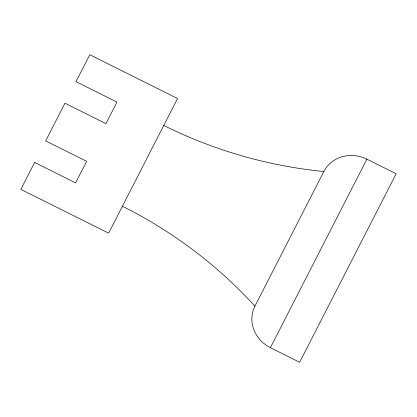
<?xml version="1.0" encoding="UTF-8"?>
<svg xmlns="http://www.w3.org/2000/svg" width="417" height="417" viewBox="0 0 417 417"><rect width="100%" height="100%" fill="white"/><g stroke="black" fill="none" stroke-linecap="round" stroke-linejoin="round"><path stroke-width="0.63" d="M254.923 306.146L323.847 171.507A32.708 30.238 23 0 1 366.892 159.174L396.15 173.769L299.651 362.269L270.393 347.674A32.708 30.238 23 0 1 254.923 306.146A427.905 395.618 23 0 0 122.41 206.233M270.393 347.674L366.892 159.174M323.847 171.507A427.905 395.618 23 0 1 163.766 125.449M34.637 162.442L20.85 189.37L108.629 233.16L177.553 98.521L89.775 54.731L75.993 81.659L116.953 102.097L105.923 123.635L64.963 103.202L45.661 140.899L86.627 161.337L75.597 182.881L34.637 162.442"/></g></svg>
